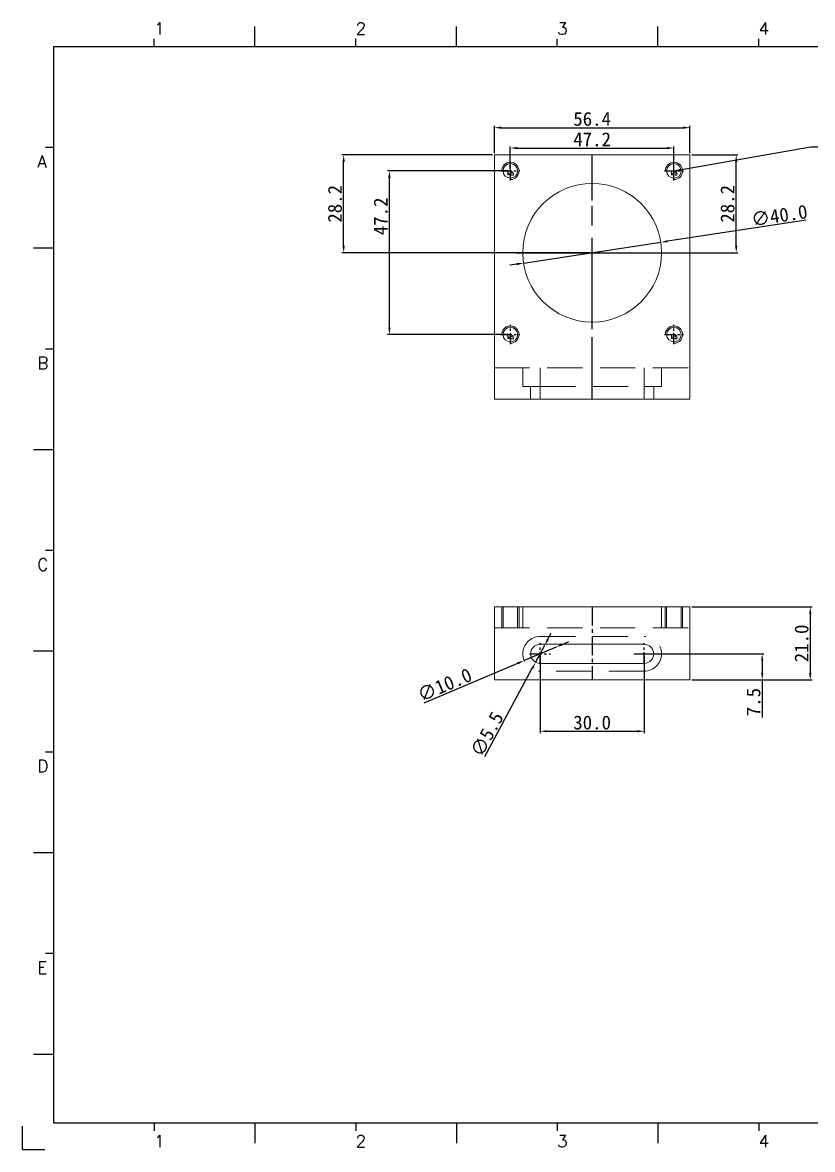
# Model space of a CAD drawing. Extents: x 83 to 30050, y -7164 to 695.
# Drawn here: x 24352.8 to 24580.6, y -3777.9 to -3453 of the extents above; entities that cross this region are included whole.
import ezdxf

# ---------------------------------------------------------------- set-up
doc = ezdxf.new("R2010")
doc.units = 0
doc.header["$LTSCALE"] = 8
doc.header["$MEASUREMENT"] = 0
doc.header["$PDSIZE"] = 5
doc.linetypes.add('CENTER', pattern=[2, 1.25, -0.25, 0.25, -0.25])
doc.linetypes.add('HIDDEN', pattern=[1.905, 1.27, -0.635])
doc.layers.get('0').update_dxf_attribs({"linetype": 'CONTINUOUS'})
doc.layers.get('Defpoints').update_dxf_attribs({"linetype": 'CONTINUOUS'})
doc.layers.add('41', color=3, linetype='CONTINUOUS')
doc.layers.add('dim', color=82, linetype='CONTINUOUS', lineweight=9)
doc.layers.add('screw', color=33, linetype='CONTINUOUS', lineweight=13)
doc.styles.add('SIMPLEX', font='SIMPLEX')
doc.styles.get("Standard").update_dxf_attribs({"font": '', "height": 4})
doc.styles.add('TXT', font='txt.shx', dxfattribs={"bigfont": 'gbcbig.shx'})
doc.styles.get('Standard').set_extended_font_data('SimSun')
doc.dimstyles.new('ISO-25', dxfattribs={"dimtxt": 6, "dimasz": 2.5, "dimexe": 1.25, "dimexo": 0.625, "dimtad": 1, "dimdec": 1, "dimzin": 1, "dimdsep": 46, "dimtxsty": 'Standard', "dimcen": 2.5, "dimadec": 0, "dimazin": 0, "dimtm": 1e-09, "dimtfac": 1, "dimtdec": 1, "dimtmove": 0, "dimatfit": 3, "dimfxl": 1, "dimtolj": 1, "dimtzin": 0, "dimarcsym": 0})

# ---------------------------------------------------------------- blocks, each defined once
blk = doc.blocks.new('A$C0BB32EA6')
at = {"layer": '41'}
for p, q in [((90.21, 427.84), (90.21, 435.66)), ((168.4, 427.84), (168.4, 435.66)), ((168.4, 427.84), (168.4, 435.66)), ((168.4, 427.84), (168.4, 435.66)), ((246.58, 427.84), (246.58, 435.66)), ((246.58, 427.84), (246.58, 435.66)), ((51.11, 427.84), (51.11, 430.97)), ((129.3, 427.84), (129.3, 430.97)), ((129.3, 427.84), (129.3, 430.97)), ((129.3, 427.84), (129.3, 430.97)), ((207.49, 427.84), (207.49, 430.97)), ((207.49, 427.84), (207.49, 430.97)), ((285.68, 427.84), (285.68, 430.97)), ((615.63, 427.84), (12.02, 427.84)), ((12.02, 427.84), (12.02, 10.32)), ((12.02, 388.75), (8.89, 388.75)), ((12.02, 349.66), (4.2, 349.66)), ((12.02, 310.56), (8.89, 310.56)), ((12.02, 271.47), (4.2, 271.47)), ((12.02, 232.37), (8.89, 232.37)), ((12.02, 193.28), (4.2, 193.28)), ((12.02, 154.18), (8.89, 154.18)), ((12.02, 115.09), (4.2, 115.09)), ((12.02, 76), (8.89, 76)), ((12.02, 36.9), (4.2, 36.9)), ((12.02, 10.32), (615.63, 10.32)), ((51.11, 10.32), (51.11, 7.19)), ((90.21, 10.32), (90.21, 2.5)), ((129.3, 10.32), (129.3, 7.19)), ((168.4, 10.32), (168.4, 2.5)), ((207.49, 10.32), (207.49, 7.19)), ((246.58, 10.32), (246.58, 2.5)), ((285.68, 10.32), (285.68, 7.19))]:
    blk.add_line(p, q, dxfattribs=at)
at = {"layer": '41', "linetype": 'Continuous'}
for q in [(0, 8.98), (8.64, 0)]:
    blk.add_line((0, 0), q, dxfattribs=at)
at = {"layer": '41', "style": 'SIMPLEX'}
for s, height, p in [('1', 4.69, (51.11, 432.54)), ('2', 4.69, (129.3, 432.54)), ('3', 4.69, (207.49, 432.54)), ('4', 4.69, (285.68, 432.54)), ('A', 4.75, (5.76, 380.93)), ('B', 4.75, (5.76, 302.74)), ('C', 4.75, (5.76, 224.55)), ('D', 4.75, (5.76, 146.37)), ('E', 4.75, (5.76, 68.18)), ('1', 4.69, (51.11, 0.87)), ('2', 4.69, (129.3, 0.87)), ('3', 4.69, (207.49, 0.87)), ('4', 4.69, (285.68, 0.87))]:
    blk.add_text(s, height=height, dxfattribs=at).set_placement(p)
at = {"layer": '41', "linetype": 'Continuous'}
for tag, p in [('材质', (457.07, 73.08)), ('代号', (522.6, 73.29)), ('表面处理', (452.44, 54.13)), ('审核', (523.65, 54.34)), ('名称', (585.81, 54.97)), ('数量', (457.5, 33.7)), ('设计', (523.23, 34.13)), ('件号', (586.65, 33.91)), ('比例', (457.5, 17.28)), ('版本', (587.08, 16.23))]:
    blk.add_attdef(tag, p, '', height=4, dxfattribs=at)
blk = doc.blocks.new('screw_m5_l')
at = {"layer": 'screw', "color": 1, "linetype": 'CENTER', "ltscale": 0.3175}
for p, q in [((-2.75, 0), (2.75, 0)), ((0, -2.75), (0, 2.75))]:
    blk.add_line(p, q, dxfattribs=at)
at = {"layer": 'screw', "color": 33, "linetype": 'Continuous'}
blk.add_circle((0, 0), 2.1, dxfattribs=at)
at = {"layer": 'screw', "color": 92, "linetype": 'Continuous'}
blk.add_arc((0, 0), 2.5, 270, 180, dxfattribs=at)
at = {"layer": 'screw', "color": 6, "linetype": 'Continuous', "style": 'TXT'}
blk.add_text('M5', height=1, dxfattribs=at).set_placement((-0.85, -1.25))
blk = doc.blocks.new('*D1131')
at = {"layer": 'Defpoints', "color": 0}
for p in [(24545.26, -3483.34), (24488.86, -3491.19), (24545.26, -3491.19)]:
    blk.add_point(p, dxfattribs=at)
at = {"layer": 'dim', "color": 0, "lineweight": -2}
for p, q in [((24488.86, -3490.69), (24488.86, -3482.84)), ((24490.86, -3483.34), (24543.26, -3483.34)), ((24545.26, -3490.69), (24545.26, -3482.84))]:
    blk.add_line(p, q, dxfattribs=at)
at = {"layer": 'dim', "color": 0}
for points in [[(24490.86, -3483), (24490.86, -3483.67), (24488.86, -3483.34)], [(24543.26, -3483), (24543.26, -3483.67), (24545.26, -3483.34)]]:
    blk.add_solid(points, dxfattribs=at)
at = {"layer": 'dim', "color": 0, "insert": (24517.06, -3480.84), "char_height": 4, "attachment_point": 5}
blk.add_mtext('\\A1;56.4', dxfattribs=at)
blk = doc.blocks.new('*D1132')
at = {"layer": 'Defpoints', "color": 0}
for p in [(24540.64, -3489.22), (24493.47, -3495.8), (24540.64, -3495.8)]:
    blk.add_point(p, dxfattribs=at)
at = {"layer": 'dim', "color": 0, "lineweight": -2}
for p, q in [((24493.47, -3495.3), (24493.47, -3488.72)), ((24540.64, -3495.3), (24540.64, -3488.72)), ((24495.47, -3489.22), (24538.64, -3489.22))]:
    blk.add_line(p, q, dxfattribs=at)
at = {"layer": 'dim', "color": 0}
for points in [[(24495.47, -3488.89), (24495.47, -3489.55), (24493.47, -3489.22)], [(24538.64, -3488.89), (24538.64, -3489.55), (24540.64, -3489.22)]]:
    blk.add_solid(points, dxfattribs=at)
at = {"layer": 'dim', "color": 0, "insert": (24517.06, -3486.72), "char_height": 4, "attachment_point": 5}
blk.add_mtext('\\A1;47.2', dxfattribs=at)
blk = doc.blocks.new('*D1134')
at = {"layer": 'Defpoints', "color": 0}
for p in [(24445.41, -3491.19), (24488.86, -3491.19), (24517.06, -3519.39)]:
    blk.add_point(p, dxfattribs=at)
at = {"layer": 'dim', "color": 0, "lineweight": -2}
for p, q in [((24488.36, -3491.19), (24444.91, -3491.19)), ((24445.41, -3517.39), (24445.41, -3493.19)), ((24516.56, -3519.39), (24444.91, -3519.39))]:
    blk.add_line(p, q, dxfattribs=at)
at = {"layer": 'dim', "color": 0}
for points in [[(24445.08, -3493.19), (24445.74, -3493.19), (24445.41, -3491.19)], [(24445.08, -3517.39), (24445.74, -3517.39), (24445.41, -3519.39)]]:
    blk.add_solid(points, dxfattribs=at)
at = {"layer": 'dim', "color": 0, "insert": (24442.91, -3505.29), "char_height": 4, "attachment_point": 5, "rotation": 90}
blk.add_mtext('\\A1;28.2', dxfattribs=at)
blk = doc.blocks.new('*D1135')
at = {"layer": 'Defpoints', "color": 0}
for p in [(24458.6, -3495.8), (24493.47, -3495.8), (24493.47, -3542.97)]:
    blk.add_point(p, dxfattribs=at)
at = {"layer": 'dim', "color": 0, "lineweight": -2}
for p, q in [((24492.97, -3495.8), (24458.1, -3495.8)), ((24458.6, -3540.97), (24458.6, -3497.8)), ((24492.97, -3542.97), (24458.1, -3542.97))]:
    blk.add_line(p, q, dxfattribs=at)
at = {"layer": 'dim', "color": 0}
for points in [[(24458.27, -3497.8), (24458.94, -3497.8), (24458.6, -3495.8)], [(24458.27, -3540.97), (24458.94, -3540.97), (24458.6, -3542.97)]]:
    blk.add_solid(points, dxfattribs=at)
at = {"layer": 'dim', "color": 0, "insert": (24456.1, -3508.9), "char_height": 4, "attachment_point": 5, "rotation": 90}
blk.add_mtext('\\A1;47.2', dxfattribs=at)
blk = doc.blocks.new('*D1136')
at = {"layer": 'Defpoints', "color": 0}
for p in [(24536.83, -3516.39), (24497.28, -3522.38)]:
    blk.add_point(p, dxfattribs=at)
at = {"layer": 'dim', "color": 0, "lineweight": -2}
for p, q in [((24578.77, -3510.03), (24538.81, -3516.09)), ((24497.28, -3522.38), (24536.83, -3516.39)), ((24495.31, -3522.68), (24493.33, -3522.98))]:
    blk.add_line(p, q, dxfattribs=at)
at = {"layer": 'dim', "color": 0}
for points in [[(24538.76, -3515.76), (24538.86, -3516.42), (24536.83, -3516.39)], [(24495.26, -3522.36), (24495.36, -3523.01), (24497.28, -3522.38)]]:
    blk.add_solid(points, dxfattribs=at)
at = {"layer": 'dim', "color": 0, "insert": (24571.04, -3508.67), "char_height": 4, "attachment_point": 5, "rotation": 8.622}
blk.add_mtext('\\A1;∅40.0', dxfattribs=at)
blk = doc.blocks.new('*D1141')
at = {"layer": 'Defpoints', "color": 0}
for p in [(24502.06, -3635.01), (24532.06, -3635.01), (24532.06, -3657.34)]:
    blk.add_point(p, dxfattribs=at)
at = {"layer": 'dim', "color": 0, "lineweight": -2}
for p, q in [((24502.06, -3635.51), (24502.06, -3657.84)), ((24532.06, -3635.51), (24532.06, -3657.84)), ((24504.06, -3657.34), (24530.06, -3657.34))]:
    blk.add_line(p, q, dxfattribs=at)
at = {"layer": 'dim', "color": 0}
for points in [[(24504.06, -3657), (24504.06, -3657.67), (24502.06, -3657.34)], [(24530.06, -3657), (24530.06, -3657.67), (24532.06, -3657.34)]]:
    blk.add_solid(points, dxfattribs=at)
at = {"layer": 'dim', "color": 0, "insert": (24517.06, -3654.84), "char_height": 4, "attachment_point": 5}
blk.add_mtext('\\A1;30.0', dxfattribs=at)
blk = doc.blocks.new('*D1142')
at = {"layer": 'Defpoints', "color": 0}
for p in [(24532.06, -3635.01), (24545.26, -3642.51), (24566.1, -3642.51)]:
    blk.add_point(p, dxfattribs=at)
at = {"layer": 'dim', "color": 0, "lineweight": -2}
for p, q in [((24532.56, -3635.01), (24566.6, -3635.01)), ((24566.1, -3637.01), (24566.1, -3640.51)), ((24545.76, -3642.51), (24566.6, -3642.51)), ((24566.1, -3642.51), (24566.1, -3653.33))]:
    blk.add_line(p, q, dxfattribs=at)
at = {"layer": 'dim', "color": 0}
for points in [[(24565.77, -3637.01), (24566.43, -3637.01), (24566.1, -3635.01)], [(24565.77, -3640.51), (24566.43, -3640.51), (24566.1, -3642.51)]]:
    blk.add_solid(points, dxfattribs=at)
at = {"layer": 'dim', "color": 0, "insert": (24563.6, -3648.92), "char_height": 4, "attachment_point": 5, "rotation": 90}
blk.add_mtext('\\A1;7.5', dxfattribs=at)
blk = doc.blocks.new('*D1143')
at = {"layer": 'Defpoints', "color": 0}
for p in [(24545.26, -3621.51), (24545.26, -3642.51), (24579.96, -3642.51)]:
    blk.add_point(p, dxfattribs=at)
at = {"layer": 'dim', "color": 0, "lineweight": -2}
for p, q in [((24545.76, -3621.51), (24580.46, -3621.51)), ((24579.96, -3623.51), (24579.96, -3640.51)), ((24545.76, -3642.51), (24580.46, -3642.51))]:
    blk.add_line(p, q, dxfattribs=at)
at = {"layer": 'dim', "color": 0}
for points in [[(24579.62, -3623.51), (24580.29, -3623.51), (24579.96, -3621.51)], [(24579.62, -3640.51), (24580.29, -3640.51), (24579.96, -3642.51)]]:
    blk.add_solid(points, dxfattribs=at)
at = {"layer": 'dim', "color": 0, "insert": (24577.46, -3632.01), "char_height": 4, "attachment_point": 5, "rotation": 90}
blk.add_mtext('\\A1;21.0', dxfattribs=at)
blk = doc.blocks.new('*D1144')
at = {"layer": 'Defpoints', "color": 0}
for p in [(24503.36, -3632.59), (24500.76, -3637.43)]:
    blk.add_point(p, dxfattribs=at)
at = {"layer": 'dim', "color": 0, "lineweight": -2}
for p, q in [((24504.31, -3630.83), (24505.25, -3629.07)), ((24503.36, -3632.59), (24500.76, -3637.43)), ((24486.12, -3664.66), (24499.81, -3639.19))]:
    blk.add_line(p, q, dxfattribs=at)
at = {"layer": 'dim', "color": 0}
for points in [[(24504.01, -3630.67), (24504.6, -3630.98), (24503.36, -3632.59)], [(24499.52, -3639.04), (24500.1, -3639.35), (24500.76, -3637.43)]]:
    blk.add_solid(points, dxfattribs=at)
at = {"layer": 'dim', "color": 0, "insert": (24486.75, -3658.2), "char_height": 4, "attachment_point": 5, "rotation": 61.7392}
blk.add_mtext('\\A1;∅5.5', dxfattribs=at)
blk = doc.blocks.new('*D1145')
at = {"layer": 'Defpoints', "color": 0}
for p in [(24506.66, -3633.06), (24497.46, -3636.96)]:
    blk.add_point(p, dxfattribs=at)
at = {"layer": 'dim', "color": 0, "lineweight": -2}
for p, q in [((24508.5, -3632.28), (24510.35, -3631.5)), ((24506.66, -3633.06), (24497.46, -3636.96)), ((24468.66, -3649.16), (24495.61, -3637.74))]:
    blk.add_line(p, q, dxfattribs=at)
at = {"layer": 'dim', "color": 0}
for points in [[(24508.37, -3631.97), (24508.63, -3632.59), (24506.66, -3633.06)], [(24495.48, -3637.43), (24495.74, -3638.05), (24497.46, -3636.96)]]:
    blk.add_solid(points, dxfattribs=at)
at = {"layer": 'dim', "color": 0, "insert": (24474.53, -3643.96), "char_height": 4, "attachment_point": 5, "rotation": 22.9609}
blk.add_mtext('\\A1;∅10.0', dxfattribs=at)
blk = doc.blocks.new('*D1397')
at = {"layer": 'Defpoints', "color": 0}
for p in [(24545.26, -3491.19), (24558.61, -3491.19), (24517.06, -3519.39)]:
    blk.add_point(p, dxfattribs=at)
at = {"layer": 'dim', "color": 0, "lineweight": -2}
for p, q in [((24545.76, -3491.19), (24559.11, -3491.19)), ((24558.61, -3517.39), (24558.61, -3493.19)), ((24517.56, -3519.39), (24559.11, -3519.39))]:
    blk.add_line(p, q, dxfattribs=at)
at = {"layer": 'dim', "color": 0}
for points in [[(24558.27, -3493.19), (24558.94, -3493.19), (24558.61, -3491.19)], [(24558.27, -3517.39), (24558.94, -3517.39), (24558.61, -3519.39)]]:
    blk.add_solid(points, dxfattribs=at)
at = {"layer": 'dim', "color": 0, "insert": (24556.11, -3505.29), "char_height": 4, "attachment_point": 5, "rotation": 90}
blk.add_mtext('\\A1;28.2', dxfattribs=at)

msp = doc.modelspace()

# ---------------------------------------------------------------- linework, layer by layer
at = {"color": 7, "linetype": 'Continuous', "lineweight": 15}
for p, q in [((24488.859, -3561.586), (24488.859, -3491.186)), ((24488.859, -3491.186), (24545.259, -3491.186)), ((24545.259, -3561.586), (24545.259, -3491.186)), ((24545.259, -3561.586), (24488.859, -3561.586)), ((24488.859, -3621.51), (24488.859, -3642.51)), ((24545.259, -3621.51), (24488.859, -3621.51)), ((24545.259, -3642.51), (24545.259, -3621.51)), ((24532.059, -3632.26), (24502.059, -3632.26)), ((24502.059, -3637.76), (24532.059, -3637.76)), ((24488.859, -3642.51), (24545.259, -3642.51))]:
    msp.add_line(p, q, dxfattribs=at)
at = {"color": 1, "linetype": 'CENTER', "ltscale": 1.78816}
msp.add_line((24517.059, -3561.586), (24517.059, -3491.186), dxfattribs=at)
at = {"color": 1, "linetype": 'CENTER', "ltscale": 0.3175}
for p, q in [((24493.474, -3498.551), (24493.474, -3493.051)), ((24540.644, -3498.551), (24540.644, -3493.051)), ((24490.724, -3495.801), (24496.224, -3495.801)), ((24537.894, -3495.801), (24543.394, -3495.801)), ((24493.474, -3545.721), (24493.474, -3540.221)), ((24540.644, -3545.721), (24540.644, -3540.221)), ((24490.724, -3542.971), (24496.224, -3542.971)), ((24537.894, -3542.971), (24543.394, -3542.971))]:
    msp.add_line(p, q, dxfattribs=at)
at = {"color": 1, "linetype": 'CENTER', "ltscale": 2.54}
for p, q in [((24517.059, -3541.386), (24517.059, -3497.386)), ((24495.059, -3519.386), (24539.059, -3519.386))]:
    msp.add_line(p, q, dxfattribs=at)
at = {"color": 7, "linetype": 'HIDDEN', "lineweight": 0}
for p, q in [((24488.859, -3552.586), (24545.259, -3552.586)), ((24497.059, -3552.586), (24497.059, -3557.986)), ((24502.059, -3557.986), (24502.059, -3552.586)), ((24532.059, -3557.986), (24532.059, -3552.586)), ((24537.059, -3557.986), (24537.059, -3552.586)), ((24497.059, -3557.986), (24502.059, -3557.986)), ((24499.309, -3557.986), (24499.309, -3561.586)), ((24502.059, -3557.986), (24532.059, -3557.986)), ((24502.059, -3561.586), (24502.059, -3557.986)), ((24532.059, -3557.986), (24537.059, -3557.986)), ((24532.059, -3557.986), (24532.059, -3561.586)), ((24534.809, -3561.586), (24534.809, -3557.986)), ((24491.374, -3621.51), (24491.374, -3627.51)), ((24495.574, -3627.51), (24495.574, -3621.51)), ((24497.059, -3621.51), (24497.059, -3627.51)), ((24537.059, -3627.51), (24537.059, -3621.51)), ((24538.544, -3621.51), (24538.544, -3627.51)), ((24542.744, -3627.51), (24542.744, -3621.51)), ((24488.859, -3627.51), (24545.259, -3627.51)), ((24490.974, -3627.51), (24495.974, -3627.51)), ((24490.974, -3627.51), (24495.974, -3627.51)), ((24538.144, -3627.51), (24543.144, -3627.51)), ((24538.144, -3627.51), (24543.144, -3627.51)), ((24502.059, -3630.01), (24532.059, -3630.01)), ((24532.059, -3640.01), (24502.059, -3640.01))]:
    msp.add_line(p, q, dxfattribs=at)
at = {"color": 7, "linetype": 'Continuous', "lineweight": 0}
for p, q in [((24490.974, -3621.51), (24490.974, -3627.51)), ((24490.974, -3621.51), (24490.974, -3627.51)), ((24495.974, -3621.51), (24495.974, -3627.51)), ((24495.974, -3621.51), (24495.974, -3627.51)), ((24538.144, -3621.51), (24538.144, -3627.51)), ((24538.144, -3621.51), (24538.144, -3627.51)), ((24543.144, -3621.51), (24543.144, -3627.51)), ((24543.144, -3621.51), (24543.144, -3627.51))]:
    msp.add_line(p, q, dxfattribs=at)
at = {"color": 1, "linetype": 'CENTER', "ltscale": 0.5334}
msp.add_line((24517.059, -3621.51), (24517.059, -3642.51), dxfattribs=at)
at = {"color": 1, "linetype": 'CENTER', "ltscale": 0.34925}
for p, q in [((24499.034, -3635.01), (24505.084, -3635.01)), ((24502.059, -3638.035), (24502.059, -3631.985)), ((24529.034, -3635.01), (24535.084, -3635.01)), ((24532.059, -3638.035), (24532.059, -3631.985))]:
    msp.add_line(p, q, dxfattribs=at)
at = {"color": 7, "linetype": 'Continuous', "lineweight": 15}
msp.add_circle((24517.059, -3519.386), 20, dxfattribs=at)
at = {"color": 7, "linetype": 'HIDDEN', "lineweight": 0}
for centre, start, end in [((24502.059, -3635.01), 90, 270), ((24532.059, -3635.01), 270, 90)]:
    msp.add_arc(centre, 5, start, end, dxfattribs=at)
at = {"color": 7, "linetype": 'Continuous', "lineweight": 15}
for centre, start, end in [((24502.059, -3635.01), 90, 270), ((24532.059, -3635.01), 270, 90)]:
    msp.add_arc(centre, 2.75, start, end, dxfattribs=at)

# ---------------------------------------------------------------- block references
at = {"layer": '41', "linetype": 'Continuous', "xscale": 0.7430083706885853, "yscale": 0.7430083706879032, "zscale": 0.7430083706880003}
msp.add_blockref('A$C0BB32EA6', (24352.819, -3777.894), dxfattribs=at)
at = {"layer": 'screw'}
for p in [(24493.474, -3495.801), (24540.644, -3495.801), (24493.474, -3542.971), (24540.644, -3542.971)]:
    msp.add_blockref('screw_m5_l', p, dxfattribs=at)

# ---------------------------------------------------------------- dimensions: what is measured, and where the dimension line sits
at = {"layer": 'dim'}
for base, p1, p2, picture, middle in [((24545.259, -3483.336), (24488.859, -3491.186), (24545.259, -3491.186), '*D1131', (24517.059, -3480.837)), ((24540.644, -3489.219), (24493.474, -3495.801), (24540.644, -3495.801), '*D1132', (24517.059, -3486.719)), ((24532.059, -3657.338), (24502.059, -3635.01), (24532.059, -3635.01), '*D1141', (24517.059, -3654.838))]:
    dim = msp.add_linear_dim(base=base, p1=p1, p2=p2, dimstyle='ISO-25', override={"dimtxt": 2.5, "dimasz": 2, "dimexe": 0.49975, "dimexo": 0.49975, "dimgap": 0.49975}, dxfattribs=at)
    dim.commit()
    dim.dimension.update_dxf_attribs({"geometry": picture, "text_midpoint": middle})
for base, p1, p2, picture, middle in [((24445.41, -3491.186), (24517.059, -3519.386), (24488.859, -3491.186), '*D1134', (24442.91, -3505.286)), ((24558.607, -3491.186), (24517.059, -3519.386), (24545.259, -3491.186), '*D1397', (24556.108, -3505.286)), ((24579.958, -3642.51), (24545.259, -3621.51), (24545.259, -3642.51), '*D1143', (24577.458, -3632.01)), ((24566.1, -3642.51), (24532.059, -3635.01), (24545.259, -3642.51), '*D1142', (24563.6, -3648.921))]:
    dim = msp.add_linear_dim(base=base, p1=p1, p2=p2, angle=90, dimstyle='ISO-25', override={"dimtxt": 2.5, "dimasz": 2, "dimexe": 0.49975, "dimexo": 0.49975, "dimgap": 0.49975}, dxfattribs=at)
    dim.commit()
    dim.dimension.update_dxf_attribs({"geometry": picture, "text_midpoint": middle})
dim = msp.add_linear_dim(base=(24458.603, -3495.801), p1=(24493.474, -3542.971), p2=(24493.474, -3495.801), angle=90, dimstyle='ISO-25', override={"dimtxt": 2.5, "dimasz": 2, "dimexe": 0.49975, "dimexo": 0.49975, "dimgap": 0.49975}, dxfattribs=at)
dim.commit()
dim.dimension.update_dxf_attribs({"geometry": '*D1135', "text_midpoint": (24458.603, -3508.904), "dimtype": 160})
for p1, p2, picture, middle in [((24497.285, -3522.385), (24536.833, -3516.388), '*D1136', (24571.413, -3511.145)), ((24506.663, -3633.06), (24497.455, -3636.961), '*D1145', (24475.509, -3646.259)), ((24503.361, -3632.588), (24500.757, -3637.433), '*D1144', (24488.955, -3659.387))]:
    dim = msp.add_diameter_dim_2p(p1=p1, p2=p2, dimstyle='ISO-25', override={"dimtxt": 2.5, "dimasz": 2, "dimexe": 0.49975, "dimexo": 0.49975, "dimgap": 0.49975}, dxfattribs=at)
    dim.commit()
    dim.dimension.update_dxf_attribs({"geometry": picture, "text_midpoint": middle, "dimtype": 163})

# ---------------------------------------------------------------- leaders
at = {"layer": 'dim', "annotation_type": 0, "has_hookline": 1, "hookline_direction": 0, "text_width": 25.267}
msp.add_leader([(24540.716, -3495.801), (24580.057, -3488.897)], dimstyle='ISO-25', override={"dimtxt": 2.5, "dimasz": 2, "dimexe": 0.49975, "dimexo": 0.49975, "dimgap": 0.49975}, dxfattribs=at)

doc.saveas('drawing.dxf')
